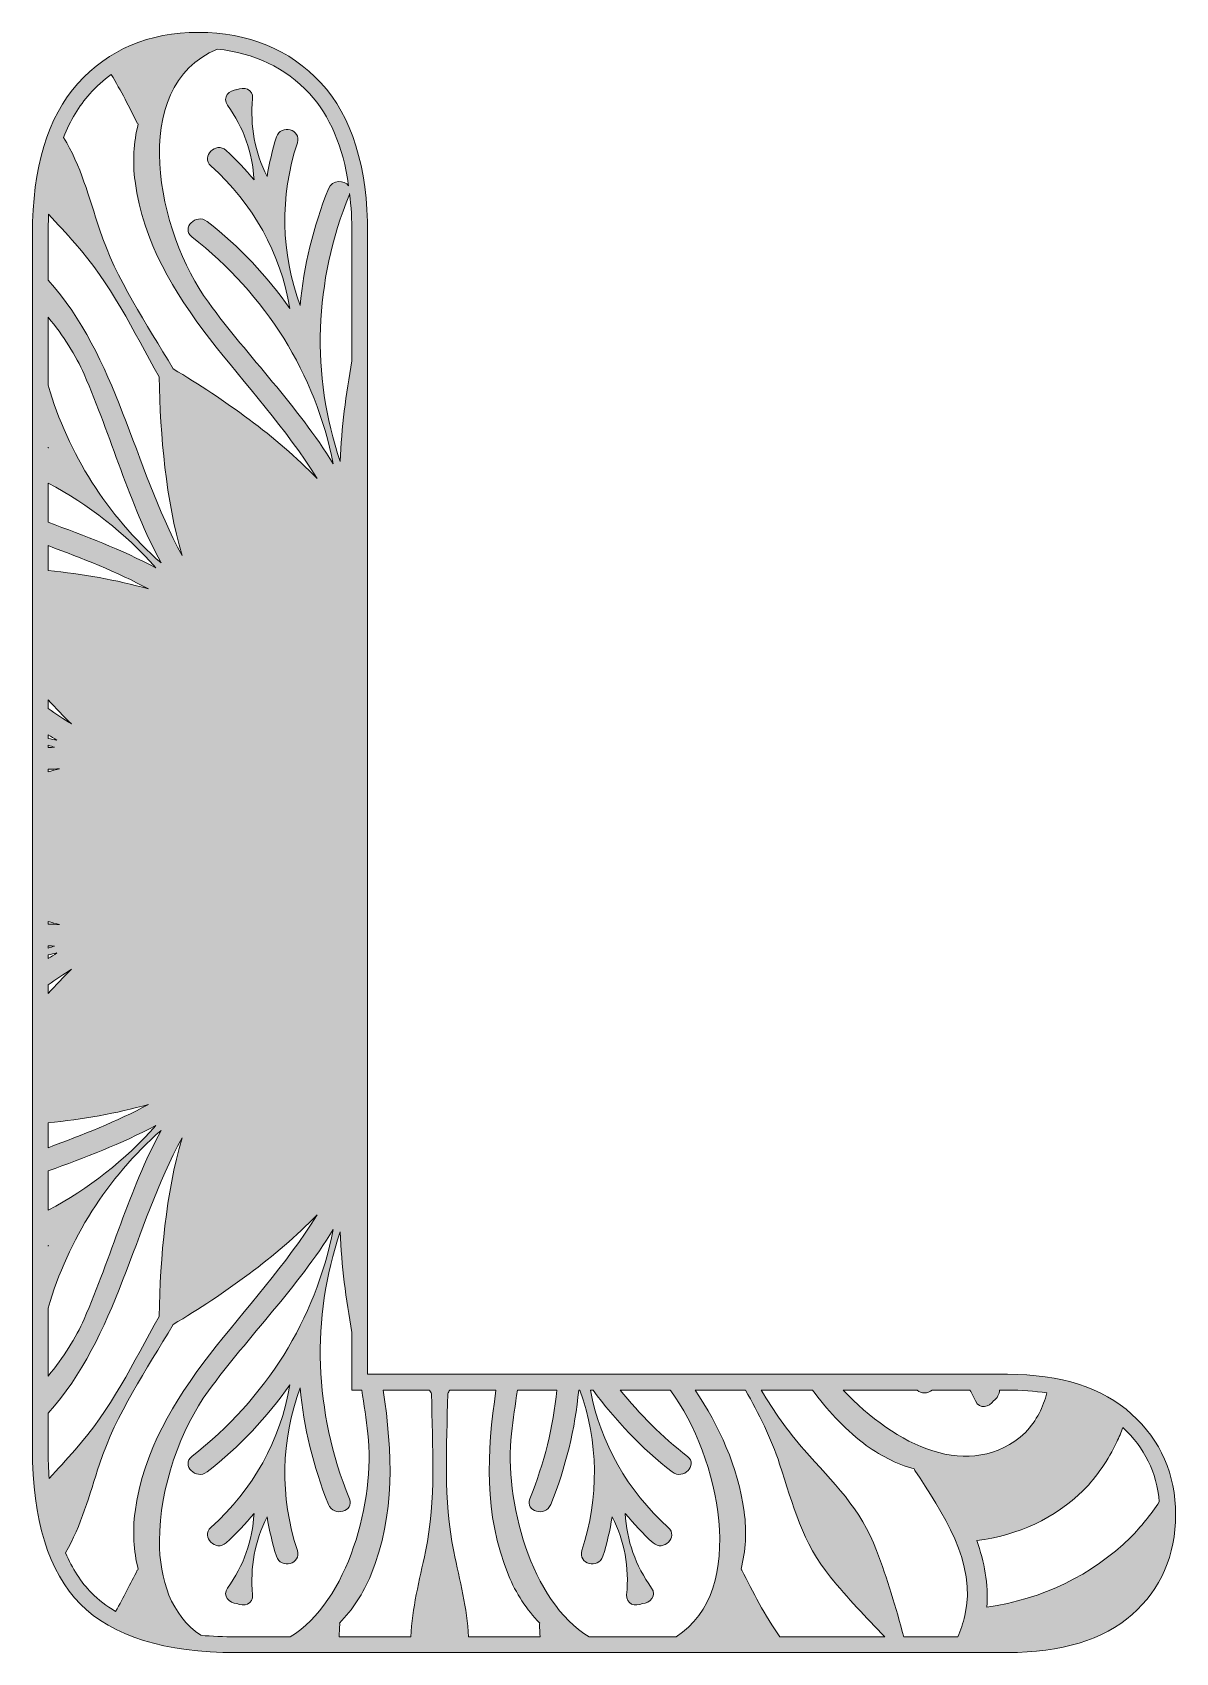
# Model space of a CAD drawing. Extents: x -703 to 2528, y -2539 to -41.
# Drawn here: x 1144.6 to 1435.4, y -975.9 to -564.1 of the extents above; entities that cross this region are included whole.
import ezdxf

# ---------------------------------------------------------------- set-up
doc = ezdxf.new("R2010")
doc.units = 0
doc.header["$MEASUREMENT"] = 0
doc.layers.add('Layer 1', color=7, linetype='Continuous', lineweight=0)

msp = doc.modelspace()

# ---------------------------------------------------------------- hatches: boundary and pattern name
at = {"layer": 'Layer 1', "true_color": 0x06b8ba, "transparency": 33554687}
h = msp.add_hatch(color=132, dxfattribs=at)
h.dxf.hatch_style = 2
edge = h.paths.add_edge_path()
edge.add_spline(control_points=[(1384.78, -947.43), (1395.26, -946.21), (1404.62, -941.79), (1411.87, -934.73), (1415.41, -931.11), (1418.27, -926.95), (1420.41, -922.4), (1420.97, -921.2), (1421.49, -919.96), (1421.95, -918.71), (1427.49, -923.93), (1430.54, -930.14), (1431.21, -937.61), (1429.05, -940.84), (1426.6, -943.89), (1423.86, -946.71), (1414.03, -956.29), (1401.53, -962.34), (1387.34, -964.4), (1387.79, -958.51), (1386.73, -952.88), (1384.78, -947.43)], knot_values=[0, 0, 0, 0, 1, 1, 1, 2, 2, 2, 3, 3, 3, 4, 4, 4, 5, 5, 5, 6, 6, 6, 7, 7, 7, 7], degree=3, periodic=0)
edge = h.paths.add_edge_path()
edge.add_spline(control_points=[(1369.65, -909.2), (1370.63, -910.26), (1372.39, -910.13), (1373.48, -909.2), (1373.48, -909.2), (1383.06, -909.2), (1383.06, -909.2), (1383.56, -910.1), (1384.04, -911.02), (1384.48, -911.98), (1385.49, -914.2), (1388.02, -913.55), (1389.05, -911.91), (1390, -911.31), (1390.62, -910.22), (1390.54, -909.2), (1390.54, -909.2), (1392.58, -909.2), (1392.58, -909.2), (1396.16, -909.2), (1399.49, -909.46), (1402.6, -909.95), (1401.77, -913.48), (1400.03, -916.88), (1397.17, -920.02), (1383.08, -932.85), (1363.95, -923.21), (1350.86, -909.2), (1350.86, -909.2), (1369.65, -909.2), (1369.65, -909.2)], knot_values=[0, 0, 0, 0, 1, 1, 1, 2, 2, 2, 3, 3, 3, 4, 4, 4, 5, 5, 5, 6, 6, 6, 7, 7, 7, 8, 8, 8, 9, 9, 9, 10, 10, 10, 10], degree=3, periodic=0)
edge = h.paths.add_edge_path()
edge.add_spline(control_points=[(1359.32, -949.96), (1355.37, -939.41), (1348.21, -932.61), (1340.9, -924.41), (1336.68, -919.69), (1333.18, -914.54), (1329.98, -909.2), (1329.98, -909.2), (1343.02, -909.2), (1343.02, -909.2), (1346.6, -914.14), (1350.81, -918.7), (1355.96, -922.7), (1359.9, -925.77), (1364.31, -927.94), (1368.89, -929.27), (1368.94, -929.38), (1368.99, -929.5), (1369.07, -929.62), (1375.88, -940.07), (1384.98, -953.32), (1381.76, -966.53), (1381.29, -968.44), (1380.68, -970.25), (1379.95, -971.95), (1379.95, -971.95), (1366.24, -971.95), (1366.24, -971.95), (1364.23, -964.51), (1362.01, -957.16), (1359.32, -949.96)], knot_values=[0, 0, 0, 0, 1, 1, 1, 2, 2, 2, 3, 3, 3, 4, 4, 4, 5, 5, 5, 6, 6, 6, 7, 7, 7, 8, 8, 8, 9, 9, 9, 10, 10, 10, 10], degree=3, periodic=0)
edge = h.paths.add_edge_path()
edge.add_spline(control_points=[(1325.08, -955.03), (1325.03, -954.89), (1324.94, -954.84), (1324.86, -954.73), (1326.01, -950.09), (1326.33, -945.16), (1325.65, -940.2), (1324.04, -928.46), (1319.29, -918.46), (1313.16, -909.2), (1313.16, -909.2), (1325.97, -909.2), (1325.97, -909.2), (1329.38, -915.2), (1332.47, -921.36), (1334.67, -928.02), (1338.1, -938.45), (1340.42, -948.04), (1347.58, -956.74), (1351.94, -962.03), (1356.6, -967.06), (1361.41, -971.95), (1361.41, -971.95), (1334.74, -971.95), (1334.74, -971.95), (1330.85, -966.58), (1327.82, -960.4), (1325.08, -955.03)], knot_values=[0, 0, 0, 0, 1, 1, 1, 2, 2, 2, 3, 3, 3, 4, 4, 4, 5, 5, 5, 6, 6, 6, 7, 7, 7, 8, 8, 8, 9, 9, 9, 9], degree=3, periodic=0)
edge = h.paths.add_edge_path()
edge.add_spline(control_points=[(1266.46, -920.3), (1266.87, -916.58), (1267.42, -912.89), (1268.01, -909.2), (1268.01, -909.2), (1278.03, -909.2), (1278.03, -909.2), (1277.1, -918.51), (1274.81, -927.78), (1271.15, -936.82), (1269.81, -940.12), (1275.14, -941.54), (1276.47, -938.29), (1280.31, -928.78), (1282.66, -919.01), (1283.57, -909.2), (1283.57, -909.2), (1283.85, -909.2), (1283.85, -909.2), (1288.63, -922.5), (1288.77, -936.39), (1284.38, -950.01), (1283.28, -953.41), (1288.61, -954.84), (1289.7, -951.47), (1290.77, -948.14), (1291.51, -944.79), (1292.08, -941.45), (1295.23, -947.64), (1296.43, -954.24), (1295.76, -961.23), (1295.53, -963.67), (1298.04, -964.37), (1299.76, -963.46), (1299.76, -963.46), (1299.76, -963.51), (1299.76, -963.51), (1301.71, -963.43), (1303.51, -961.52), (1302.11, -959.53), (1298.02, -953.81), (1295.76, -947.49), (1295.4, -940.56), (1297.55, -943.17), (1299.88, -945.71), (1302.48, -948.05), (1305.1, -950.43), (1308.99, -946.51), (1306.35, -944.13), (1295.91, -934.68), (1289.13, -922.82), (1286.53, -909.2), (1286.53, -909.2), (1287.23, -909.2), (1287.23, -909.2), (1292.82, -916.9), (1299.53, -923.92), (1307.34, -930.02), (1310.1, -932.17), (1314.01, -928.27), (1311.22, -926.08), (1304.75, -921.05), (1299.06, -915.38), (1294.15, -909.2), (1294.15, -909.2), (1306.83, -909.2), (1306.83, -909.2), (1306.89, -909.28), (1306.95, -909.36), (1307.01, -909.44), (1319.2, -925.96), (1326.89, -960.16), (1308.31, -971.95), (1308.31, -971.95), (1286.22, -971.95), (1286.22, -971.95), (1271.37, -963), (1264.56, -937.18), (1266.46, -920.3)], knot_values=[0, 0, 0, 0, 1, 1, 1, 2, 2, 2, 3, 3, 3, 4, 4, 4, 5, 5, 5, 6, 6, 6, 7, 7, 7, 8, 8, 8, 9, 9, 9, 10, 10, 10, 11, 11, 11, 12, 12, 12, 13, 13, 13, 14, 14, 14, 15, 15, 15, 16, 16, 16, 17, 17, 17, 18, 18, 18, 19, 19, 19, 20, 20, 20, 21, 21, 21, 22, 22, 22, 23, 23, 23, 24, 24, 24, 25, 25, 25, 26, 26, 26, 26], degree=3, periodic=0)
edge = h.paths.add_edge_path()
edge.add_spline(control_points=[(1251.79, -950.21), (1249.04, -936.95), (1250.07, -923.6), (1250.26, -910.17), (1250.43, -909.85), (1250.61, -909.52), (1250.79, -909.2), (1250.79, -909.2), (1262.53, -909.2), (1262.53, -909.2), (1260.23, -924.98), (1259.35, -940.68), (1265.7, -956.26), (1267.58, -960.91), (1270.34, -965.01), (1273.66, -968.46), (1273.64, -968.59), (1273.59, -968.68), (1273.59, -968.81), (1273.65, -969.84), (1273.7, -970.88), (1273.76, -971.95), (1273.76, -971.95), (1255.53, -971.95), (1255.53, -971.95), (1255.2, -964.66), (1253.36, -957.76), (1251.79, -950.21)], knot_values=[0, 0, 0, 0, 1, 1, 1, 2, 2, 2, 3, 3, 3, 4, 4, 4, 5, 5, 5, 6, 6, 6, 7, 7, 7, 8, 8, 8, 9, 9, 9, 9], degree=3, periodic=0)
edge = h.paths.add_edge_path()
edge.add_spline(control_points=[(1222.74, -968.46), (1226.06, -965.01), (1228.82, -960.91), (1230.7, -956.26), (1237.05, -940.68), (1236.17, -924.98), (1233.87, -909.2), (1233.87, -909.2), (1245.61, -909.2), (1245.61, -909.2), (1245.79, -909.52), (1245.97, -909.85), (1246.15, -910.17), (1246.33, -923.6), (1247.37, -936.95), (1244.61, -950.21), (1243.04, -957.76), (1241.2, -964.66), (1240.88, -971.95), (1240.88, -971.95), (1222.64, -971.95), (1222.64, -971.95), (1222.7, -970.88), (1222.76, -969.84), (1222.81, -968.81), (1222.81, -968.68), (1222.76, -968.59), (1222.74, -968.46)], knot_values=[0, 0, 0, 0, 1, 1, 1, 2, 2, 2, 3, 3, 3, 4, 4, 4, 5, 5, 5, 6, 6, 6, 7, 7, 7, 8, 8, 8, 9, 9, 9, 9], degree=3, periodic=0)
edge = h.paths.add_edge_path()
edge.add_spline(control_points=[(1176.95, -947.51), (1176.95, -934.02), (1182.44, -918.86), (1189.39, -909.44), (1199.73, -895.42), (1212.06, -883.1), (1221.17, -868.36), (1216.59, -891.29), (1204.1, -911.35), (1185.18, -926.08), (1182.39, -928.27), (1186.3, -932.17), (1189.06, -930.02), (1197.32, -923.58), (1204.36, -916.11), (1210.12, -907.89), (1207.71, -922.07), (1200.83, -934.38), (1190.05, -944.13), (1187.41, -946.51), (1191.3, -950.43), (1193.92, -948.05), (1196.52, -945.71), (1198.85, -943.17), (1201, -940.56), (1200.64, -947.49), (1198.38, -953.81), (1194.29, -959.53), (1192.89, -961.52), (1194.69, -963.43), (1196.64, -963.51), (1196.64, -963.51), (1196.64, -963.46), (1196.64, -963.46), (1198.36, -964.37), (1200.87, -963.67), (1200.64, -961.23), (1199.97, -954.24), (1201.17, -947.64), (1204.32, -941.45), (1204.89, -944.79), (1205.63, -948.14), (1206.7, -951.47), (1207.79, -954.84), (1213.12, -953.41), (1212.02, -950.01), (1207.56, -936.19), (1207.76, -922.08), (1212.76, -908.6), (1213.64, -918.61), (1216.01, -928.59), (1219.93, -938.29), (1221.26, -941.54), (1226.59, -940.12), (1225.25, -936.82), (1216.26, -914.64), (1215.45, -891.08), (1222.92, -868.97), (1223.19, -877.58), (1224.45, -886.07), (1225.9, -894.56), (1225.9, -894.56), (1225.9, -909.2), (1225.9, -909.2), (1225.9, -909.2), (1228.39, -909.2), (1228.39, -909.2), (1228.99, -912.89), (1229.53, -916.58), (1229.94, -920.3), (1231.84, -937.18), (1225.03, -963), (1210.18, -971.95), (1210.18, -971.95), (1196.43, -971.95), (1196.43, -971.95), (1193.28, -971.95), (1190.3, -971.82), (1187.47, -971.56), (1179.92, -966.42), (1176.95, -957.42), (1176.95, -947.51)], knot_values=[0, 0, 0, 0, 1, 1, 1, 2, 2, 2, 3, 3, 3, 4, 4, 4, 5, 5, 5, 6, 6, 6, 7, 7, 7, 8, 8, 8, 9, 9, 9, 10, 10, 10, 11, 11, 11, 12, 12, 12, 13, 13, 13, 14, 14, 14, 15, 15, 15, 16, 16, 16, 17, 17, 17, 18, 18, 18, 19, 19, 19, 20, 20, 20, 21, 21, 21, 22, 22, 22, 23, 23, 23, 24, 24, 24, 25, 25, 25, 26, 26, 26, 27, 27, 27, 27], degree=3, periodic=0)
edge = h.paths.add_edge_path()
edge.add_spline(control_points=[(1161.73, -928.02), (1165.99, -915.15), (1173.54, -904.11), (1180.43, -892.57), (1193.64, -884.57), (1206.56, -875.49), (1217.02, -864.65), (1201.47, -890.1), (1175.04, -908.99), (1170.75, -940.2), (1170.07, -945.16), (1170.39, -950.09), (1171.54, -954.73), (1171.46, -954.84), (1171.37, -954.89), (1171.32, -955.03), (1169.64, -958.33), (1167.84, -961.93), (1165.81, -965.46), (1163.49, -964.11), (1161.44, -962.55), (1159.69, -960.78), (1156.99, -958.04), (1154.78, -954.63), (1153.06, -950.58), (1157.1, -943.57), (1159.09, -936.05), (1161.73, -928.02)], knot_values=[0, 0, 0, 0, 1, 1, 1, 2, 2, 2, 3, 3, 3, 4, 4, 4, 5, 5, 5, 6, 6, 6, 7, 7, 7, 8, 8, 8, 9, 9, 9, 9], degree=3, periodic=0)
edge = h.paths.add_edge_path()
edge.add_spline(control_points=[(1148.65, -872.52), (1148.68, -872.5), (1148.71, -872.47), (1148.74, -872.44), (1148.71, -872.51), (1148.68, -872.58), (1148.65, -872.65), (1148.65, -872.65), (1148.65, -872.52), (1148.65, -872.52)], knot_values=[0, 0, 0, 0, 1, 1, 1, 2, 2, 2, 3, 3, 3, 3], degree=3, periodic=0)
edge = h.paths.add_edge_path()
edge.add_spline(control_points=[(1148.65, -678.65), (1158.96, -684.06), (1168.2, -691.29), (1176.05, -700.21), (1167.28, -695.51), (1157.99, -692.03), (1148.65, -688.6), (1148.65, -688.6), (1148.65, -678.65), (1148.65, -678.65)], knot_values=[0, 0, 0, 0, 1, 1, 1, 2, 2, 2, 3, 3, 3, 3], degree=3, periodic=0)
edge = h.paths.add_edge_path()
edge.add_spline(control_points=[(1225.32, -605.04), (1225.7, -608.26), (1225.9, -611.67), (1225.9, -615.3), (1225.9, -615.3), (1225.9, -647.56), (1225.9, -647.56), (1224.45, -656.05), (1223.19, -664.54), (1222.92, -673.15), (1215.45, -651.03), (1216.26, -627.47), (1225.25, -605.29), (1225.29, -605.21), (1225.3, -605.13), (1225.32, -605.04)], knot_values=[0, 0, 0, 0, 1, 1, 1, 2, 2, 2, 3, 3, 3, 4, 4, 4, 5, 5, 5, 5], degree=3, periodic=0)
edge = h.paths.add_edge_path()
edge.add_spline(control_points=[(1215.08, -579.59), (1220.29, -585.18), (1223.63, -593.06), (1225.07, -603.08), (1223.98, -601.57), (1220.9, -601.45), (1219.93, -603.82), (1216.01, -613.53), (1213.64, -623.51), (1212.76, -633.52), (1207.76, -620.03), (1207.56, -605.93), (1212.02, -592.1), (1213.12, -588.71), (1207.79, -587.27), (1206.7, -590.64), (1205.63, -593.97), (1204.89, -597.32), (1204.32, -600.66), (1201.17, -594.47), (1199.97, -587.87), (1200.64, -580.88), (1200.87, -578.44), (1198.36, -577.74), (1196.64, -578.66), (1196.64, -578.66), (1196.64, -578.6), (1196.64, -578.6), (1194.69, -578.68), (1192.89, -580.59), (1194.29, -582.58), (1198.38, -588.31), (1200.64, -594.62), (1201, -601.55), (1198.85, -598.94), (1196.52, -596.41), (1193.92, -594.06), (1191.3, -591.69), (1187.41, -595.6), (1190.05, -597.99), (1200.83, -607.73), (1207.71, -620.05), (1210.12, -634.22), (1204.36, -626), (1197.32, -618.54), (1189.06, -612.09), (1186.3, -609.95), (1182.39, -613.84), (1185.18, -616.03), (1204.1, -630.76), (1216.59, -650.82), (1221.17, -673.76), (1212.06, -659.01), (1199.73, -646.7), (1189.39, -632.67), (1176.48, -615.16), (1168.59, -577.8), (1191.69, -568.3), (1201.1, -569.25), (1208.95, -573.03), (1215.08, -579.59)], knot_values=[0, 0, 0, 0, 1, 1, 1, 2, 2, 2, 3, 3, 3, 4, 4, 4, 5, 5, 5, 6, 6, 6, 7, 7, 7, 8, 8, 8, 9, 9, 9, 10, 10, 10, 11, 11, 11, 12, 12, 12, 13, 13, 13, 14, 14, 14, 15, 15, 15, 16, 16, 16, 17, 17, 17, 18, 18, 18, 19, 19, 19, 20, 20, 20, 20], degree=3, periodic=0)
edge = h.paths.add_edge_path()
edge.add_spline(control_points=[(1164.68, -574.73), (1167.19, -578.86), (1169.33, -583.18), (1171.32, -587.09), (1171.37, -587.22), (1171.46, -587.27), (1171.54, -587.38), (1170.39, -592.02), (1170.07, -596.95), (1170.75, -601.91), (1175.04, -633.12), (1201.47, -652.01), (1217.02, -677.47), (1206.56, -666.62), (1193.64, -657.54), (1180.43, -649.55), (1173.54, -638), (1165.99, -626.97), (1161.73, -614.1), (1158.99, -605.76), (1156.95, -597.97), (1152.59, -590.74), (1154.27, -586.43), (1156.48, -582.74), (1159.21, -579.7), (1160.92, -577.81), (1162.74, -576.16), (1164.68, -574.73)], knot_values=[0, 0, 0, 0, 1, 1, 1, 2, 2, 2, 3, 3, 3, 4, 4, 4, 5, 5, 5, 6, 6, 6, 7, 7, 7, 8, 8, 8, 9, 9, 9, 9], degree=3, periodic=0)
edge = h.paths.add_edge_path()
edge.add_spline(control_points=[(1148.65, -615.3), (1148.65, -613.57), (1148.7, -611.9), (1148.78, -610.26), (1150.94, -612.71), (1153.21, -615.14), (1155.5, -617.7), (1164.53, -627.8), (1170.3, -639.88), (1176.86, -651.6), (1177.18, -666.98), (1178.57, -682.64), (1182.69, -697.06), (1170.23, -674.11), (1166.22, -646.49), (1148.65, -627.04), (1148.65, -627.04), (1148.65, -615.3), (1148.65, -615.3)], knot_values=[0, 0, 0, 0, 1, 1, 1, 2, 2, 2, 3, 3, 3, 4, 4, 4, 5, 5, 5, 6, 6, 6, 6], degree=3, periodic=0)
edge = h.paths.add_edge_path()
edge.add_spline(control_points=[(1148.65, -636.45), (1152.54, -641.18), (1155.71, -646.21), (1157.77, -650.93), (1164.71, -666.86), (1169.18, -683.67), (1177.35, -698.91), (1163.58, -686.79), (1153.81, -671.32), (1148.65, -653.75), (1148.65, -653.75), (1148.65, -636.45), (1148.65, -636.45)], knot_values=[0, 0, 0, 0, 1, 1, 1, 2, 2, 2, 3, 3, 3, 4, 4, 4, 4], degree=3, periodic=0)
edge = h.paths.add_edge_path()
edge.add_spline(control_points=[(1148.65, -669.46), (1148.68, -669.53), (1148.71, -669.6), (1148.74, -669.67), (1148.71, -669.65), (1148.68, -669.62), (1148.65, -669.59), (1148.65, -669.59), (1148.65, -669.46), (1148.65, -669.46)], knot_values=[0, 0, 0, 0, 1, 1, 1, 2, 2, 2, 3, 3, 3, 3], degree=3, periodic=0)
edge = h.paths.add_edge_path()
edge.add_spline(control_points=[(1148.65, -694.52), (1157.37, -697.79), (1166.08, -701.14), (1174.21, -705.55), (1165.99, -703.2), (1157.38, -701.74), (1148.65, -700.86), (1148.65, -700.86), (1148.65, -694.52), (1148.65, -694.52)], knot_values=[0, 0, 0, 0, 1, 1, 1, 2, 2, 2, 3, 3, 3, 3], degree=3, periodic=0)
edge = h.paths.add_edge_path()
edge.add_spline(control_points=[(1148.65, -733.69), (1150.57, -735.83), (1152.56, -737.9), (1154.61, -739.87), (1152.58, -738.63), (1150.6, -737.32), (1148.65, -735.96), (1148.65, -735.96), (1148.65, -733.69), (1148.65, -733.69)], knot_values=[0, 0, 0, 0, 1, 1, 1, 2, 2, 2, 3, 3, 3, 3], degree=3, periodic=0)
edge = h.paths.add_edge_path()
edge.add_spline(control_points=[(1148.65, -742.59), (1149.39, -743.07), (1150.14, -743.55), (1150.9, -744.02), (1150.14, -743.87), (1149.4, -743.69), (1148.65, -743.52), (1148.65, -743.52), (1148.65, -742.59), (1148.65, -742.59)], knot_values=[0, 0, 0, 0, 1, 1, 1, 2, 2, 2, 3, 3, 3, 3], degree=3, periodic=0)
edge = h.paths.add_edge_path()
edge.add_spline(control_points=[(1148.65, -745.26), (1149.19, -745.43), (1149.74, -745.59), (1150.29, -745.77), (1149.74, -745.79), (1149.19, -745.82), (1148.65, -745.85), (1148.65, -745.85), (1148.65, -745.26), (1148.65, -745.26)], knot_values=[0, 0, 0, 0, 1, 1, 1, 2, 2, 2, 3, 3, 3, 3], degree=3, periodic=0)
edge = h.paths.add_edge_path()
edge.add_spline(control_points=[(1148.65, -751.39), (1149.61, -751.34), (1150.58, -751.3), (1151.55, -751.28), (1150.58, -751.52), (1149.61, -751.77), (1148.65, -752.04), (1148.65, -752.04), (1148.65, -751.39), (1148.65, -751.39)], knot_values=[0, 0, 0, 0, 1, 1, 1, 2, 2, 2, 3, 3, 3, 3], degree=3, periodic=0)
edge = h.paths.add_edge_path()
edge.add_spline(control_points=[(1148.65, -790.07), (1149.61, -790.34), (1150.58, -790.6), (1151.55, -790.84), (1150.58, -790.81), (1149.61, -790.78), (1148.65, -790.73), (1148.65, -790.73), (1148.65, -790.07), (1148.65, -790.07)], knot_values=[0, 0, 0, 0, 1, 1, 1, 2, 2, 2, 3, 3, 3, 3], degree=3, periodic=0)
edge = h.paths.add_edge_path()
edge.add_spline(control_points=[(1148.65, -796.27), (1149.19, -796.29), (1149.74, -796.32), (1150.29, -796.34), (1149.74, -796.52), (1149.19, -796.68), (1148.65, -796.86), (1148.65, -796.86), (1148.65, -796.27), (1148.65, -796.27)], knot_values=[0, 0, 0, 0, 1, 1, 1, 2, 2, 2, 3, 3, 3, 3], degree=3, periodic=0)
edge = h.paths.add_edge_path()
edge.add_spline(control_points=[(1148.65, -798.59), (1149.4, -798.42), (1150.14, -798.24), (1150.9, -798.09), (1150.14, -798.56), (1149.39, -799.04), (1148.65, -799.53), (1148.65, -799.53), (1148.65, -798.59), (1148.65, -798.59)], knot_values=[0, 0, 0, 0, 1, 1, 1, 2, 2, 2, 3, 3, 3, 3], degree=3, periodic=0)
edge = h.paths.add_edge_path()
edge.add_spline(control_points=[(1148.65, -806.15), (1150.6, -804.79), (1152.58, -803.48), (1154.61, -802.24), (1152.56, -804.22), (1150.57, -806.28), (1148.65, -808.42), (1148.65, -808.42), (1148.65, -806.15), (1148.65, -806.15)], knot_values=[0, 0, 0, 0, 1, 1, 1, 2, 2, 2, 3, 3, 3, 3], degree=3, periodic=0)
edge = h.paths.add_edge_path()
edge.add_spline(control_points=[(1148.65, -841.26), (1157.38, -840.37), (1165.99, -838.91), (1174.21, -836.57), (1166.08, -840.98), (1157.37, -844.33), (1148.65, -847.6), (1148.65, -847.6), (1148.65, -841.26), (1148.65, -841.26)], knot_values=[0, 0, 0, 0, 1, 1, 1, 2, 2, 2, 3, 3, 3, 3], degree=3, periodic=0)
edge = h.paths.add_edge_path()
edge.add_spline(control_points=[(1148.65, -853.51), (1157.99, -850.08), (1167.28, -846.61), (1176.05, -841.91), (1168.2, -850.82), (1158.96, -858.06), (1148.65, -863.46), (1148.65, -863.46), (1148.65, -853.51), (1148.65, -853.51)], knot_values=[0, 0, 0, 0, 1, 1, 1, 2, 2, 2, 3, 3, 3, 3], degree=3, periodic=0)
edge = h.paths.add_edge_path()
edge.add_spline(control_points=[(1148.65, -888.37), (1153.81, -870.79), (1163.58, -855.33), (1177.35, -843.21), (1169.18, -858.44), (1164.71, -875.25), (1157.77, -891.19), (1155.71, -895.91), (1152.54, -900.93), (1148.65, -905.66), (1148.65, -905.66), (1148.65, -888.37), (1148.65, -888.37)], knot_values=[0, 0, 0, 0, 1, 1, 1, 2, 2, 2, 3, 3, 3, 4, 4, 4, 4], degree=3, periodic=0)
edge = h.paths.add_edge_path()
edge.add_spline(control_points=[(1148.65, -924.16), (1148.65, -924.16), (1148.65, -915.07), (1148.65, -915.07), (1166.22, -895.62), (1170.23, -868.01), (1182.69, -845.05), (1178.57, -859.47), (1177.18, -875.13), (1176.86, -890.51), (1170.3, -902.23), (1164.53, -914.31), (1155.5, -924.41), (1153.27, -926.92), (1151.05, -929.3), (1148.93, -931.69), (1148.75, -929.29), (1148.65, -926.79), (1148.65, -924.16)], knot_values=[0, 0, 0, 0, 1, 1, 1, 2, 2, 2, 3, 3, 3, 4, 4, 4, 5, 5, 5, 6, 6, 6, 6], degree=3, periodic=0)
edge = h.paths.add_edge_path()
edge.add_spline(control_points=[(1424.17, -915.3), (1416.79, -908.6), (1406.17, -905.2), (1392.58, -905.2), (1392.58, -905.2), (1229.9, -905.2), (1229.9, -905.2), (1229.9, -905.2), (1229.9, -615.3), (1229.9, -615.3), (1229.9, -598.26), (1225.9, -585.33), (1218, -576.86), (1210.07, -568.36), (1199.59, -564.05), (1186.86, -564.05), (1174.28, -564.05), (1163.98, -568.42), (1156.23, -577.03), (1148.54, -585.57), (1144.65, -598.45), (1144.65, -615.3), (1144.65, -615.3), (1144.65, -924.16), (1144.65, -924.16), (1144.65, -942.14), (1148.75, -955.41), (1156.84, -963.6), (1164.95, -971.8), (1178.27, -975.95), (1196.43, -975.95), (1196.43, -975.95), (1392.58, -975.95), (1392.58, -975.95), (1406.34, -975.95), (1417, -972.7), (1424.27, -966.29), (1431.62, -959.81), (1435.35, -951.25), (1435.35, -940.85), (1435.35, -930.65), (1431.58, -922.05), (1424.17, -915.3)], knot_values=[0, 0, 0, 0, 1, 1, 1, 2, 2, 2, 3, 3, 3, 4, 4, 4, 5, 5, 5, 6, 6, 6, 7, 7, 7, 8, 8, 8, 9, 9, 9, 10, 10, 10, 11, 11, 11, 12, 12, 12, 13, 13, 13, 14, 14, 14, 14], degree=3, periodic=0)

# ---------------------------------------------------------------- linework, layer by layer
at = {"layer": 'Layer 1'}
for points, knots in [([(1424.17, -915.3), (1416.79, -908.6), (1406.17, -905.2), (1392.58, -905.2), (1392.58, -905.2), (1229.9, -905.2), (1229.9, -905.2), (1229.9, -905.2), (1229.9, -615.3), (1229.9, -615.3), (1229.9, -598.26), (1225.9, -585.33), (1218, -576.86), (1210.07, -568.36), (1199.59, -564.05), (1186.86, -564.05), (1174.28, -564.05), (1163.98, -568.42), (1156.23, -577.03), (1148.54, -585.57), (1144.65, -598.45), (1144.65, -615.3), (1144.65, -615.3), (1144.65, -924.16), (1144.65, -924.16), (1144.65, -942.14), (1148.75, -955.41), (1156.84, -963.6), (1164.95, -971.8), (1178.27, -975.95), (1196.43, -975.95), (1196.43, -975.95), (1392.58, -975.95), (1392.58, -975.95), (1406.34, -975.95), (1417, -972.7), (1424.27, -966.29), (1431.62, -959.81), (1435.35, -951.25), (1435.35, -940.85), (1435.35, -930.65), (1431.58, -922.05), (1424.17, -915.3)], [0, 0, 0, 0, 1, 1, 1, 2, 2, 2, 3, 3, 3, 4, 4, 4, 5, 5, 5, 6, 6, 6, 7, 7, 7, 8, 8, 8, 9, 9, 9, 10, 10, 10, 11, 11, 11, 12, 12, 12, 13, 13, 13, 14, 14, 14, 14]), ([(1215.08, -579.59), (1220.29, -585.18), (1223.63, -593.06), (1225.07, -603.08), (1223.98, -601.57), (1220.9, -601.45), (1219.93, -603.82), (1216.01, -613.53), (1213.64, -623.51), (1212.76, -633.52), (1207.76, -620.03), (1207.56, -605.93), (1212.02, -592.1), (1213.12, -588.71), (1207.79, -587.27), (1206.7, -590.64), (1205.63, -593.97), (1204.89, -597.32), (1204.32, -600.66), (1201.17, -594.47), (1199.97, -587.87), (1200.64, -580.88), (1200.87, -578.44), (1198.36, -577.74), (1196.64, -578.66), (1196.64, -578.66), (1196.64, -578.6), (1196.64, -578.6), (1194.69, -578.68), (1192.89, -580.59), (1194.29, -582.58), (1198.38, -588.31), (1200.64, -594.62), (1201, -601.55), (1198.85, -598.94), (1196.52, -596.41), (1193.92, -594.06), (1191.3, -591.69), (1187.41, -595.6), (1190.05, -597.99), (1200.83, -607.73), (1207.71, -620.05), (1210.12, -634.22), (1204.36, -626), (1197.32, -618.54), (1189.06, -612.09), (1186.3, -609.95), (1182.39, -613.84), (1185.18, -616.03), (1204.1, -630.76), (1216.59, -650.82), (1221.17, -673.76), (1212.06, -659.01), (1199.73, -646.7), (1189.39, -632.67), (1176.48, -615.16), (1168.59, -577.8), (1191.69, -568.3), (1201.1, -569.25), (1208.95, -573.03), (1215.08, -579.59)], [0, 0, 0, 0, 1, 1, 1, 2, 2, 2, 3, 3, 3, 4, 4, 4, 5, 5, 5, 6, 6, 6, 7, 7, 7, 8, 8, 8, 9, 9, 9, 10, 10, 10, 11, 11, 11, 12, 12, 12, 13, 13, 13, 14, 14, 14, 15, 15, 15, 16, 16, 16, 17, 17, 17, 18, 18, 18, 19, 19, 19, 20, 20, 20, 20]), ([(1164.68, -574.73), (1167.19, -578.86), (1169.33, -583.18), (1171.32, -587.09), (1171.37, -587.22), (1171.46, -587.27), (1171.54, -587.38), (1170.39, -592.02), (1170.07, -596.95), (1170.75, -601.91), (1175.04, -633.12), (1201.47, -652.01), (1217.02, -677.47), (1206.56, -666.62), (1193.64, -657.54), (1180.43, -649.55), (1173.54, -638), (1165.99, -626.97), (1161.73, -614.1), (1158.99, -605.76), (1156.95, -597.97), (1152.59, -590.74), (1154.27, -586.43), (1156.48, -582.74), (1159.21, -579.7), (1160.92, -577.81), (1162.74, -576.16), (1164.68, -574.73)], [0, 0, 0, 0, 1, 1, 1, 2, 2, 2, 3, 3, 3, 4, 4, 4, 5, 5, 5, 6, 6, 6, 7, 7, 7, 8, 8, 8, 9, 9, 9, 9]), ([(1225.32, -605.04), (1225.7, -608.26), (1225.9, -611.67), (1225.9, -615.3), (1225.9, -615.3), (1225.9, -647.56), (1225.9, -647.56), (1224.45, -656.05), (1223.19, -664.54), (1222.92, -673.15), (1215.45, -651.03), (1216.26, -627.47), (1225.25, -605.29), (1225.29, -605.21), (1225.3, -605.13), (1225.32, -605.04)], [0, 0, 0, 0, 1, 1, 1, 2, 2, 2, 3, 3, 3, 4, 4, 4, 5, 5, 5, 5]), ([(1148.65, -615.3), (1148.65, -613.57), (1148.7, -611.9), (1148.78, -610.26), (1150.94, -612.71), (1153.21, -615.14), (1155.5, -617.7), (1164.53, -627.8), (1170.3, -639.88), (1176.86, -651.6), (1177.18, -666.98), (1178.57, -682.64), (1182.69, -697.06), (1170.23, -674.11), (1166.22, -646.49), (1148.65, -627.04), (1148.65, -627.04), (1148.65, -615.3), (1148.65, -615.3)], [0, 0, 0, 0, 1, 1, 1, 2, 2, 2, 3, 3, 3, 4, 4, 4, 5, 5, 5, 6, 6, 6, 6]), ([(1148.65, -636.45), (1152.54, -641.18), (1155.71, -646.21), (1157.77, -650.93), (1164.71, -666.86), (1169.18, -683.67), (1177.35, -698.91), (1163.58, -686.79), (1153.81, -671.32), (1148.65, -653.75), (1148.65, -653.75), (1148.65, -636.45), (1148.65, -636.45)], [0, 0, 0, 0, 1, 1, 1, 2, 2, 2, 3, 3, 3, 4, 4, 4, 4]), ([(1148.65, -669.46), (1148.68, -669.53), (1148.71, -669.6), (1148.74, -669.67), (1148.71, -669.65), (1148.68, -669.62), (1148.65, -669.59), (1148.65, -669.59), (1148.65, -669.46), (1148.65, -669.46)], [0, 0, 0, 0, 1, 1, 1, 2, 2, 2, 3, 3, 3, 3]), ([(1148.65, -678.65), (1158.96, -684.06), (1168.2, -691.29), (1176.05, -700.21), (1167.28, -695.51), (1157.99, -692.03), (1148.65, -688.6), (1148.65, -688.6), (1148.65, -678.65), (1148.65, -678.65)], [0, 0, 0, 0, 1, 1, 1, 2, 2, 2, 3, 3, 3, 3]), ([(1148.65, -694.52), (1157.37, -697.79), (1166.08, -701.14), (1174.21, -705.55), (1165.99, -703.2), (1157.38, -701.74), (1148.65, -700.86), (1148.65, -700.86), (1148.65, -694.52), (1148.65, -694.52)], [0, 0, 0, 0, 1, 1, 1, 2, 2, 2, 3, 3, 3, 3]), ([(1148.65, -733.69), (1150.57, -735.83), (1152.56, -737.9), (1154.61, -739.87), (1152.58, -738.63), (1150.6, -737.32), (1148.65, -735.96), (1148.65, -735.96), (1148.65, -733.69), (1148.65, -733.69)], [0, 0, 0, 0, 1, 1, 1, 2, 2, 2, 3, 3, 3, 3]), ([(1148.65, -742.59), (1149.39, -743.07), (1150.14, -743.55), (1150.9, -744.02), (1150.14, -743.87), (1149.4, -743.69), (1148.65, -743.52), (1148.65, -743.52), (1148.65, -742.59), (1148.65, -742.59)], [0, 0, 0, 0, 1, 1, 1, 2, 2, 2, 3, 3, 3, 3]), ([(1148.65, -745.26), (1149.19, -745.43), (1149.74, -745.59), (1150.29, -745.77), (1149.74, -745.79), (1149.19, -745.82), (1148.65, -745.85), (1148.65, -745.85), (1148.65, -745.26), (1148.65, -745.26)], [0, 0, 0, 0, 1, 1, 1, 2, 2, 2, 3, 3, 3, 3]), ([(1148.65, -751.39), (1149.61, -751.34), (1150.58, -751.3), (1151.55, -751.28), (1150.58, -751.52), (1149.61, -751.77), (1148.65, -752.04), (1148.65, -752.04), (1148.65, -751.39), (1148.65, -751.39)], [0, 0, 0, 0, 1, 1, 1, 2, 2, 2, 3, 3, 3, 3]), ([(1148.65, -790.07), (1149.61, -790.34), (1150.58, -790.6), (1151.55, -790.84), (1150.58, -790.81), (1149.61, -790.78), (1148.65, -790.73), (1148.65, -790.73), (1148.65, -790.07), (1148.65, -790.07)], [0, 0, 0, 0, 1, 1, 1, 2, 2, 2, 3, 3, 3, 3]), ([(1148.65, -796.27), (1149.19, -796.29), (1149.74, -796.32), (1150.29, -796.34), (1149.74, -796.52), (1149.19, -796.68), (1148.65, -796.86), (1148.65, -796.86), (1148.65, -796.27), (1148.65, -796.27)], [0, 0, 0, 0, 1, 1, 1, 2, 2, 2, 3, 3, 3, 3]), ([(1148.65, -798.59), (1149.4, -798.42), (1150.14, -798.24), (1150.9, -798.09), (1150.14, -798.56), (1149.39, -799.04), (1148.65, -799.53), (1148.65, -799.53), (1148.65, -798.59), (1148.65, -798.59)], [0, 0, 0, 0, 1, 1, 1, 2, 2, 2, 3, 3, 3, 3]), ([(1148.65, -806.15), (1150.6, -804.79), (1152.58, -803.48), (1154.61, -802.24), (1152.56, -804.22), (1150.57, -806.28), (1148.65, -808.42), (1148.65, -808.42), (1148.65, -806.15), (1148.65, -806.15)], [0, 0, 0, 0, 1, 1, 1, 2, 2, 2, 3, 3, 3, 3]), ([(1148.65, -841.26), (1157.38, -840.37), (1165.99, -838.91), (1174.21, -836.57), (1166.08, -840.98), (1157.37, -844.33), (1148.65, -847.6), (1148.65, -847.6), (1148.65, -841.26), (1148.65, -841.26)], [0, 0, 0, 0, 1, 1, 1, 2, 2, 2, 3, 3, 3, 3]), ([(1148.65, -853.51), (1157.99, -850.08), (1167.28, -846.61), (1176.05, -841.91), (1168.2, -850.82), (1158.96, -858.06), (1148.65, -863.46), (1148.65, -863.46), (1148.65, -853.51), (1148.65, -853.51)], [0, 0, 0, 0, 1, 1, 1, 2, 2, 2, 3, 3, 3, 3]), ([(1148.65, -888.37), (1153.81, -870.79), (1163.58, -855.33), (1177.35, -843.21), (1169.18, -858.44), (1164.71, -875.25), (1157.77, -891.19), (1155.71, -895.91), (1152.54, -900.93), (1148.65, -905.66), (1148.65, -905.66), (1148.65, -888.37), (1148.65, -888.37)], [0, 0, 0, 0, 1, 1, 1, 2, 2, 2, 3, 3, 3, 4, 4, 4, 4]), ([(1148.65, -924.16), (1148.65, -924.16), (1148.65, -915.07), (1148.65, -915.07), (1166.22, -895.62), (1170.23, -868.01), (1182.69, -845.05), (1178.57, -859.47), (1177.18, -875.13), (1176.86, -890.51), (1170.3, -902.23), (1164.53, -914.31), (1155.5, -924.41), (1153.27, -926.92), (1151.05, -929.3), (1148.93, -931.69), (1148.75, -929.29), (1148.65, -926.79), (1148.65, -924.16)], [0, 0, 0, 0, 1, 1, 1, 2, 2, 2, 3, 3, 3, 4, 4, 4, 5, 5, 5, 6, 6, 6, 6]), ([(1161.73, -928.02), (1165.99, -915.15), (1173.54, -904.11), (1180.43, -892.57), (1193.64, -884.57), (1206.56, -875.49), (1217.02, -864.65), (1201.47, -890.1), (1175.04, -908.99), (1170.75, -940.2), (1170.07, -945.16), (1170.39, -950.09), (1171.54, -954.73), (1171.46, -954.84), (1171.37, -954.89), (1171.32, -955.03), (1169.64, -958.33), (1167.84, -961.93), (1165.81, -965.46), (1163.49, -964.11), (1161.44, -962.55), (1159.69, -960.78), (1156.99, -958.04), (1154.78, -954.63), (1153.06, -950.58), (1157.1, -943.57), (1159.09, -936.05), (1161.73, -928.02)], [0, 0, 0, 0, 1, 1, 1, 2, 2, 2, 3, 3, 3, 4, 4, 4, 5, 5, 5, 6, 6, 6, 7, 7, 7, 8, 8, 8, 9, 9, 9, 9]), ([(1176.95, -947.51), (1176.95, -934.02), (1182.44, -918.86), (1189.39, -909.44), (1199.73, -895.42), (1212.06, -883.1), (1221.17, -868.36), (1216.59, -891.29), (1204.1, -911.35), (1185.18, -926.08), (1182.39, -928.27), (1186.3, -932.17), (1189.06, -930.02), (1197.32, -923.58), (1204.36, -916.11), (1210.12, -907.89), (1207.71, -922.07), (1200.83, -934.38), (1190.05, -944.13), (1187.41, -946.51), (1191.3, -950.43), (1193.92, -948.05), (1196.52, -945.71), (1198.85, -943.17), (1201, -940.56), (1200.64, -947.49), (1198.38, -953.81), (1194.29, -959.53), (1192.89, -961.52), (1194.69, -963.43), (1196.64, -963.51), (1196.64, -963.51), (1196.64, -963.46), (1196.64, -963.46), (1198.36, -964.37), (1200.87, -963.67), (1200.64, -961.23), (1199.97, -954.24), (1201.17, -947.64), (1204.32, -941.45), (1204.89, -944.79), (1205.63, -948.14), (1206.7, -951.47), (1207.79, -954.84), (1213.12, -953.41), (1212.02, -950.01), (1207.56, -936.19), (1207.76, -922.08), (1212.76, -908.6), (1213.64, -918.61), (1216.01, -928.59), (1219.93, -938.29), (1221.26, -941.54), (1226.59, -940.12), (1225.25, -936.82), (1216.26, -914.64), (1215.45, -891.08), (1222.92, -868.97), (1223.19, -877.58), (1224.45, -886.07), (1225.9, -894.56), (1225.9, -894.56), (1225.9, -909.2), (1225.9, -909.2), (1225.9, -909.2), (1228.39, -909.2), (1228.39, -909.2), (1228.99, -912.89), (1229.53, -916.58), (1229.94, -920.3), (1231.84, -937.18), (1225.03, -963), (1210.18, -971.95), (1210.18, -971.95), (1196.43, -971.95), (1196.43, -971.95), (1193.28, -971.95), (1190.3, -971.82), (1187.47, -971.56), (1179.92, -966.42), (1176.95, -957.42), (1176.95, -947.51)], [0, 0, 0, 0, 1, 1, 1, 2, 2, 2, 3, 3, 3, 4, 4, 4, 5, 5, 5, 6, 6, 6, 7, 7, 7, 8, 8, 8, 9, 9, 9, 10, 10, 10, 11, 11, 11, 12, 12, 12, 13, 13, 13, 14, 14, 14, 15, 15, 15, 16, 16, 16, 17, 17, 17, 18, 18, 18, 19, 19, 19, 20, 20, 20, 21, 21, 21, 22, 22, 22, 23, 23, 23, 24, 24, 24, 25, 25, 25, 26, 26, 26, 27, 27, 27, 27]), ([(1148.65, -872.52), (1148.68, -872.5), (1148.71, -872.47), (1148.74, -872.44), (1148.71, -872.51), (1148.68, -872.58), (1148.65, -872.65), (1148.65, -872.65), (1148.65, -872.52), (1148.65, -872.52)], [0, 0, 0, 0, 1, 1, 1, 2, 2, 2, 3, 3, 3, 3]), ([(1222.74, -968.46), (1226.06, -965.01), (1228.82, -960.91), (1230.7, -956.26), (1237.05, -940.68), (1236.17, -924.98), (1233.87, -909.2), (1233.87, -909.2), (1245.61, -909.2), (1245.61, -909.2), (1245.79, -909.52), (1245.97, -909.85), (1246.15, -910.17), (1246.33, -923.6), (1247.37, -936.95), (1244.61, -950.21), (1243.04, -957.76), (1241.2, -964.66), (1240.88, -971.95), (1240.88, -971.95), (1222.64, -971.95), (1222.64, -971.95), (1222.7, -970.88), (1222.76, -969.84), (1222.81, -968.81), (1222.81, -968.68), (1222.76, -968.59), (1222.74, -968.46)], [0, 0, 0, 0, 1, 1, 1, 2, 2, 2, 3, 3, 3, 4, 4, 4, 5, 5, 5, 6, 6, 6, 7, 7, 7, 8, 8, 8, 9, 9, 9, 9]), ([(1251.79, -950.21), (1249.04, -936.95), (1250.07, -923.6), (1250.26, -910.17), (1250.43, -909.85), (1250.61, -909.52), (1250.79, -909.2), (1250.79, -909.2), (1262.53, -909.2), (1262.53, -909.2), (1260.23, -924.98), (1259.35, -940.68), (1265.7, -956.26), (1267.58, -960.91), (1270.34, -965.01), (1273.66, -968.46), (1273.64, -968.59), (1273.59, -968.68), (1273.59, -968.81), (1273.65, -969.84), (1273.7, -970.88), (1273.76, -971.95), (1273.76, -971.95), (1255.53, -971.95), (1255.53, -971.95), (1255.2, -964.66), (1253.36, -957.76), (1251.79, -950.21)], [0, 0, 0, 0, 1, 1, 1, 2, 2, 2, 3, 3, 3, 4, 4, 4, 5, 5, 5, 6, 6, 6, 7, 7, 7, 8, 8, 8, 9, 9, 9, 9]), ([(1266.46, -920.3), (1266.87, -916.58), (1267.42, -912.89), (1268.01, -909.2), (1268.01, -909.2), (1278.03, -909.2), (1278.03, -909.2), (1277.1, -918.51), (1274.81, -927.78), (1271.15, -936.82), (1269.81, -940.12), (1275.14, -941.54), (1276.47, -938.29), (1280.31, -928.78), (1282.66, -919.01), (1283.57, -909.2), (1283.57, -909.2), (1283.85, -909.2), (1283.85, -909.2), (1288.63, -922.5), (1288.77, -936.39), (1284.38, -950.01), (1283.28, -953.41), (1288.61, -954.84), (1289.7, -951.47), (1290.77, -948.14), (1291.51, -944.79), (1292.08, -941.45), (1295.23, -947.64), (1296.43, -954.24), (1295.76, -961.23), (1295.53, -963.67), (1298.04, -964.37), (1299.76, -963.46), (1299.76, -963.46), (1299.76, -963.51), (1299.76, -963.51), (1301.71, -963.43), (1303.51, -961.52), (1302.11, -959.53), (1298.02, -953.81), (1295.76, -947.49), (1295.4, -940.56), (1297.55, -943.17), (1299.88, -945.71), (1302.48, -948.05), (1305.1, -950.43), (1308.99, -946.51), (1306.35, -944.13), (1295.91, -934.68), (1289.13, -922.82), (1286.53, -909.2), (1286.53, -909.2), (1287.23, -909.2), (1287.23, -909.2), (1292.82, -916.9), (1299.53, -923.92), (1307.34, -930.02), (1310.1, -932.17), (1314.01, -928.27), (1311.22, -926.08), (1304.75, -921.05), (1299.06, -915.38), (1294.15, -909.2), (1294.15, -909.2), (1306.83, -909.2), (1306.83, -909.2), (1306.89, -909.28), (1306.95, -909.36), (1307.01, -909.44), (1319.2, -925.96), (1326.89, -960.16), (1308.31, -971.95), (1308.31, -971.95), (1286.22, -971.95), (1286.22, -971.95), (1271.37, -963), (1264.56, -937.18), (1266.46, -920.3)], [0, 0, 0, 0, 1, 1, 1, 2, 2, 2, 3, 3, 3, 4, 4, 4, 5, 5, 5, 6, 6, 6, 7, 7, 7, 8, 8, 8, 9, 9, 9, 10, 10, 10, 11, 11, 11, 12, 12, 12, 13, 13, 13, 14, 14, 14, 15, 15, 15, 16, 16, 16, 17, 17, 17, 18, 18, 18, 19, 19, 19, 20, 20, 20, 21, 21, 21, 22, 22, 22, 23, 23, 23, 24, 24, 24, 25, 25, 25, 26, 26, 26, 26]), ([(1325.08, -955.03), (1325.03, -954.89), (1324.94, -954.84), (1324.86, -954.73), (1326.01, -950.09), (1326.33, -945.16), (1325.65, -940.2), (1324.04, -928.46), (1319.29, -918.46), (1313.16, -909.2), (1313.16, -909.2), (1325.97, -909.2), (1325.97, -909.2), (1329.38, -915.2), (1332.47, -921.36), (1334.67, -928.02), (1338.1, -938.45), (1340.42, -948.04), (1347.58, -956.74), (1351.94, -962.03), (1356.6, -967.06), (1361.41, -971.95), (1361.41, -971.95), (1334.74, -971.95), (1334.74, -971.95), (1330.85, -966.58), (1327.82, -960.4), (1325.08, -955.03)], [0, 0, 0, 0, 1, 1, 1, 2, 2, 2, 3, 3, 3, 4, 4, 4, 5, 5, 5, 6, 6, 6, 7, 7, 7, 8, 8, 8, 9, 9, 9, 9]), ([(1359.32, -949.96), (1355.37, -939.41), (1348.21, -932.61), (1340.9, -924.41), (1336.68, -919.69), (1333.18, -914.54), (1329.98, -909.2), (1329.98, -909.2), (1343.02, -909.2), (1343.02, -909.2), (1346.6, -914.14), (1350.81, -918.7), (1355.96, -922.7), (1359.9, -925.77), (1364.31, -927.94), (1368.89, -929.27), (1368.94, -929.38), (1368.99, -929.5), (1369.07, -929.62), (1375.88, -940.07), (1384.98, -953.32), (1381.76, -966.53), (1381.29, -968.44), (1380.68, -970.25), (1379.95, -971.95), (1379.95, -971.95), (1366.24, -971.95), (1366.24, -971.95), (1364.23, -964.51), (1362.01, -957.16), (1359.32, -949.96)], [0, 0, 0, 0, 1, 1, 1, 2, 2, 2, 3, 3, 3, 4, 4, 4, 5, 5, 5, 6, 6, 6, 7, 7, 7, 8, 8, 8, 9, 9, 9, 10, 10, 10, 10]), ([(1369.65, -909.2), (1370.63, -910.26), (1372.39, -910.13), (1373.48, -909.2), (1373.48, -909.2), (1383.06, -909.2), (1383.06, -909.2), (1383.56, -910.1), (1384.04, -911.02), (1384.48, -911.98), (1385.49, -914.2), (1388.02, -913.55), (1389.05, -911.91), (1390, -911.31), (1390.62, -910.22), (1390.54, -909.2), (1390.54, -909.2), (1392.58, -909.2), (1392.58, -909.2), (1396.16, -909.2), (1399.49, -909.46), (1402.6, -909.95), (1401.77, -913.48), (1400.03, -916.88), (1397.17, -920.02), (1383.08, -932.85), (1363.95, -923.21), (1350.86, -909.2), (1350.86, -909.2), (1369.65, -909.2), (1369.65, -909.2)], [0, 0, 0, 0, 1, 1, 1, 2, 2, 2, 3, 3, 3, 4, 4, 4, 5, 5, 5, 6, 6, 6, 7, 7, 7, 8, 8, 8, 9, 9, 9, 10, 10, 10, 10]), ([(1384.78, -947.43), (1395.26, -946.21), (1404.62, -941.79), (1411.87, -934.73), (1415.41, -931.11), (1418.27, -926.95), (1420.41, -922.4), (1420.97, -921.2), (1421.49, -919.96), (1421.95, -918.71), (1427.49, -923.93), (1430.54, -930.14), (1431.21, -937.61), (1429.05, -940.84), (1426.6, -943.89), (1423.86, -946.71), (1414.03, -956.29), (1401.53, -962.34), (1387.34, -964.4), (1387.79, -958.51), (1386.73, -952.88), (1384.78, -947.43)], [0, 0, 0, 0, 1, 1, 1, 2, 2, 2, 3, 3, 3, 4, 4, 4, 5, 5, 5, 6, 6, 6, 7, 7, 7, 7])]:
    msp.add_open_spline(points, degree=3, knots=knots, dxfattribs=at)

doc.saveas('drawing.dxf')
